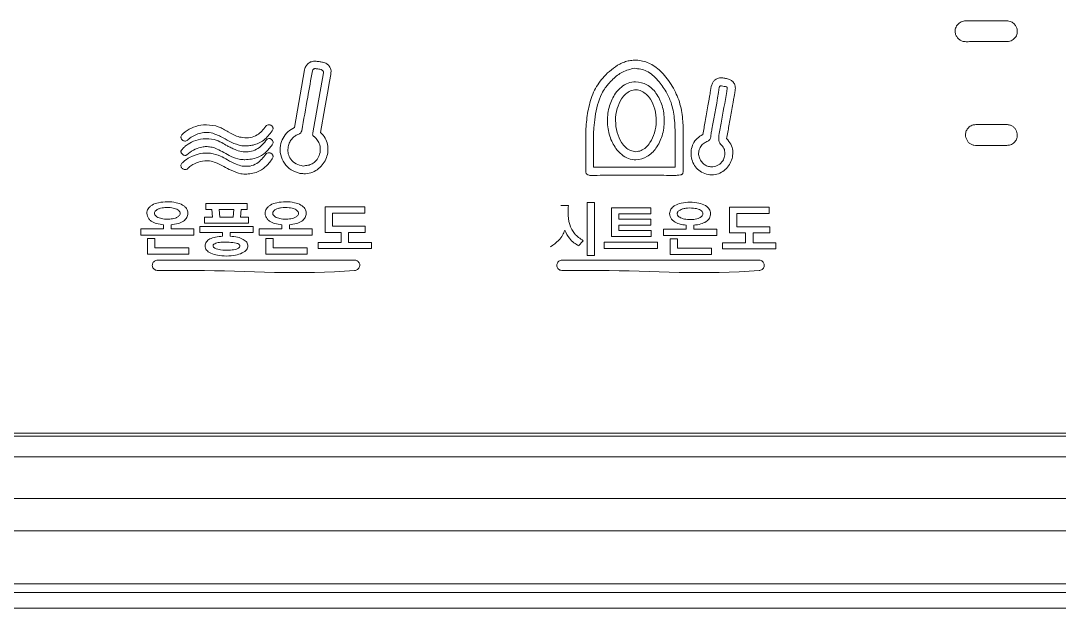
# Model space of a CAD drawing. Extents: x -2137 to 3740, y 68 to 2359.
# Drawn here: x 2051 to 2101.1, y 946.9 to 975.2 of the extents above; entities that cross this region are included whole.
import ezdxf

# ---------------------------------------------------------------- set-up
doc = ezdxf.new("R2010")
doc.units = 0
doc.header["$LTSCALE"] = 20
doc.header["$MEASUREMENT"] = 0
doc.layers.get('0').update_dxf_attribs({"linetype": 'CONTINUOUS'})

msp = doc.modelspace()

# ---------------------------------------------------------------- linework, layer by layer
at = {"color": 7, "linetype": 'Continuous', "lineweight": 15}
for p, q in [((2064.227, 970.088), (2064.717, 972.859)), ((2082.576, 968.174), (2078.644, 968.174)), ((2059.949, 966.428), (2061.953, 966.428)), ((2059.949, 966.139), (2059.949, 966.428)), ((2061.953, 966.428), (2061.953, 966.139)), ((2065.708, 966.26), (2067.619, 966.26)), ((2065.708, 965.031), (2065.708, 966.26)), ((2067.619, 966.26), (2067.619, 965.963)), ((2077.066, 966.323), (2077.432, 966.323)), ((2078.344, 966.468), (2078.696, 966.468)), ((2078.344, 963.912), (2078.344, 966.468)), ((2078.696, 966.468), (2078.696, 963.912)), ((2079.511, 966.22), (2081.413, 966.22)), ((2079.511, 964.829), (2079.511, 966.22)), ((2081.413, 966.22), (2081.413, 965.925)), ((2085.205, 966.24), (2087.116, 966.24)), ((2085.205, 965.011), (2085.205, 966.24)), ((2087.116, 966.24), (2087.116, 965.942)), ((2059.891, 965.769), (2060.278, 965.769)), ((2059.891, 965.48), (2059.891, 965.769)), ((2060.243, 966.139), (2059.949, 966.139)), ((2060.278, 965.769), (2060.243, 966.139)), ((2060.593, 966.139), (2061.308, 966.139)), ((2060.625, 965.769), (2060.593, 966.139)), ((2061.276, 965.769), (2060.625, 965.769)), ((2061.308, 966.139), (2061.276, 965.769)), ((2061.657, 966.139), (2061.624, 965.769)), ((2061.624, 965.769), (2062.01, 965.769)), ((2061.953, 966.139), (2061.657, 966.139)), ((2062.01, 965.769), (2062.01, 965.48)), ((2066.056, 965.963), (2066.056, 965.326)), ((2067.619, 965.963), (2066.056, 965.963)), ((2079.863, 965.925), (2079.863, 965.669)), ((2081.413, 965.925), (2079.863, 965.925)), ((2079.863, 965.669), (2081.399, 965.669)), ((2081.399, 965.669), (2081.399, 965.38)), ((2085.554, 965.942), (2085.554, 965.306)), ((2087.116, 965.942), (2085.554, 965.942)), ((2056.816, 965.201), (2057.918, 965.201)), ((2056.816, 964.903), (2056.816, 965.201)), ((2057.918, 965.201), (2057.918, 965.402)), ((2058.279, 965.402), (2058.279, 965.201)), ((2058.279, 965.201), (2059.383, 965.201)), ((2059.383, 965.201), (2059.383, 964.903)), ((2059.667, 965.317), (2062.235, 965.317)), ((2059.667, 965.025), (2059.667, 965.317)), ((2062.01, 965.48), (2059.891, 965.48)), ((2062.235, 965.317), (2062.235, 965.025)), ((2062.518, 965.201), (2063.62, 965.201)), ((2062.518, 964.903), (2062.518, 965.201)), ((2063.62, 965.201), (2063.62, 965.402)), ((2063.981, 965.402), (2063.981, 965.201)), ((2063.981, 965.201), (2065.086, 965.201)), ((2065.086, 965.201), (2065.086, 964.903)), ((2066.056, 965.326), (2067.641, 965.326)), ((2067.641, 965.326), (2067.641, 965.031)), ((2079.863, 965.38), (2079.863, 965.124)), ((2081.399, 965.38), (2079.863, 965.38)), ((2082.015, 965.181), (2083.117, 965.181)), ((2082.015, 964.883), (2082.015, 965.181)), ((2083.117, 965.181), (2083.117, 965.382)), ((2083.478, 965.382), (2083.478, 965.181)), ((2083.478, 965.181), (2084.583, 965.181)), ((2084.583, 965.181), (2084.583, 964.883)), ((2085.554, 965.306), (2087.138, 965.306)), ((2087.138, 965.306), (2087.138, 965.011)), ((2059.383, 964.903), (2056.816, 964.903)), ((2057.14, 963.988), (2057.14, 964.738)), ((2057.14, 964.738), (2057.492, 964.738)), ((2057.492, 964.738), (2057.492, 964.284)), ((2060.766, 965.025), (2059.667, 965.025)), ((2060.766, 964.844), (2060.766, 965.025)), ((2061.135, 965.025), (2061.135, 964.844)), ((2062.235, 965.025), (2061.135, 965.025)), ((2065.086, 964.903), (2062.518, 964.903)), ((2062.842, 963.988), (2062.842, 964.738)), ((2062.842, 964.738), (2063.194, 964.738)), ((2063.194, 964.738), (2063.194, 964.284)), ((2066.477, 965.031), (2065.708, 965.031)), ((2066.477, 964.545), (2066.477, 965.031)), ((2066.838, 965.031), (2066.838, 964.545)), ((2067.641, 965.031), (2066.838, 965.031)), ((2081.43, 964.829), (2079.511, 964.829)), ((2079.863, 965.124), (2081.43, 965.124)), ((2081.43, 965.124), (2081.43, 964.829)), ((2084.583, 964.883), (2082.015, 964.883)), ((2082.339, 963.968), (2082.339, 964.718)), ((2082.339, 964.718), (2082.691, 964.718)), ((2082.691, 964.718), (2082.691, 964.264)), ((2085.974, 965.011), (2085.205, 965.011)), ((2085.974, 964.525), (2085.974, 965.011)), ((2087.138, 965.011), (2086.335, 965.011)), ((2086.335, 965.011), (2086.335, 964.525)), ((2057.492, 964.284), (2059.136, 964.284)), ((2059.136, 964.284), (2059.136, 963.988)), ((2063.194, 964.284), (2064.838, 964.284)), ((2064.838, 964.284), (2064.838, 963.988)), ((2065.37, 964.545), (2066.477, 964.545)), ((2065.37, 964.25), (2065.37, 964.545)), ((2067.934, 964.25), (2065.37, 964.25)), ((2066.838, 964.545), (2067.934, 964.545)), ((2067.934, 964.545), (2067.934, 964.25)), ((2079.164, 964.553), (2081.731, 964.553)), ((2079.164, 964.258), (2079.164, 964.553)), ((2081.731, 964.258), (2079.164, 964.258)), ((2081.731, 964.553), (2081.731, 964.258)), ((2082.691, 964.264), (2084.335, 964.264)), ((2084.335, 964.264), (2084.335, 963.968)), ((2084.867, 964.525), (2085.974, 964.525)), ((2084.867, 964.23), (2084.867, 964.525)), ((2087.431, 964.23), (2084.867, 964.23)), ((2086.335, 964.525), (2087.431, 964.525)), ((2087.431, 964.525), (2087.431, 964.23)), ((2059.136, 963.988), (2057.14, 963.988)), ((2064.838, 963.988), (2062.842, 963.988)), ((2078.696, 963.912), (2078.344, 963.912)), ((2084.335, 963.968), (2082.339, 963.968)), ((2137.09, 955.358), (1933.09, 955.358)), ((2137.182, 955.208), (1933.182, 955.208)), ((1933.182, 954.208), (2137.182, 954.208)), ((2137.182, 952.208), (1933.182, 952.208)), ((2131.564, 950.64), (1938.801, 950.64)), ((1938.738, 948.095), (2131.626, 948.095)), ((2131.626, 947.669), (1938.738, 947.669)), ((1934.095, 946.914), (2136.269, 946.914)), ((1934.095, 946.914), (2136.269, 946.914))]:
    msp.add_line(p, q, dxfattribs=at)
at = {"color": 7, "linetype": 'Continuous', "lineweight": 15, "flags": 128}
for points in [[(2065.625, 972.72), (2065.338, 971.102), (2065.113, 969.831)], [(2065.974, 972.648), (2065.914, 972.305), (2065.817, 971.749), (2065.692, 971.034), (2065.486, 969.853)]]:
    msp.add_lwpolyline(points, dxfattribs=at)
at = {"color": 7, "linetype": 'Continuous', "lineweight": 15}
for points, knots in [([(2098.574, 974.225), (2098.549, 974.225), (2098.497, 974.225), (2098.389, 974.225), (2098.191, 974.225), (2097.79, 974.225), (2097.37, 974.226), (2096.989, 974.224), (2096.767, 974.228), (2096.563, 974.214), (2096.383, 974.253), (2096.245, 974.343), (2096.143, 974.464), (2096.073, 974.626), (2096.067, 974.831), (2096.165, 975.044), (2096.323, 975.174), (2096.47, 975.215), (2096.617, 975.232), (2096.79, 975.223), (2097.045, 975.226), (2097.422, 975.224), (2097.813, 975.224), (2098.167, 975.226), (2098.39, 975.222), (2098.577, 975.234), (2098.722, 975.207), (2098.821, 975.161), (2098.919, 975.088), (2099.008, 974.98), (2099.076, 974.815), (2099.078, 974.611), (2098.976, 974.399), (2098.812, 974.269), (2098.665, 974.233), (2098.598, 974.227), (2098.574, 974.225)], [0, 0, 0, 0, 0.010542, 0.02166, 0.045782, 0.094031, 0.190527, 0.222693, 0.254859, 0.284058, 0.308805, 0.330614, 0.352476, 0.374367, 0.404399, 0.435561, 0.470451, 0.486205, 0.499364, 0.532603, 0.559233, 0.606787, 0.691704, 0.72387, 0.756035, 0.785817, 0.802634, 0.817213, 0.831784, 0.853646, 0.875542, 0.905671, 0.936827, 0.971752, 0.989623, 1, 1, 1, 1]), ([(2064.717, 972.859), (2064.724, 972.902), (2064.734, 972.977), (2064.802, 973.083), (2064.894, 973.188), (2065.048, 973.273), (2065.235, 973.288), (2065.413, 973.264), (2065.528, 973.241), (2065.58, 973.231)], [0, 0, 0, 0, 0.120734, 0.205196, 0.341896, 0.50585, 0.675656, 0.853303, 1, 1, 1, 1]), ([(2065.58, 973.231), (2065.653, 973.212), (2065.78, 973.18), (2065.868, 973.085), (2065.905, 973.045)], [0, 0, 0, 0, 0.581768, 1, 1, 1, 1]), ([(2080.619, 973.335), (2080.619, 973.335), (2080.725, 973.339), (2080.936, 973.314), (2081.24, 973.23), (2081.644, 973.022), (2082.113, 972.583), (2082.566, 971.913), (2082.821, 971.253), (2082.922, 970.705), (2082.953, 970.355), (2082.965, 970.071), (2082.97, 969.793), (2082.971, 969.518), (2082.969, 969.237), (2082.968, 969.06), (2082.968, 968.922), (2082.968, 968.823), (2082.968, 968.726), (2082.968, 968.5), (2082.967, 968.272), (2082.968, 968.047), (2082.967, 967.962), (2082.958, 967.908), (2082.947, 967.871), (2082.931, 967.844), (2082.906, 967.823), (2082.873, 967.807), (2082.797, 967.788), (2082.657, 967.782), (2082.436, 967.772), (2082.095, 967.782), (2081.498, 967.783), (2080.578, 967.782), (2079.633, 967.782), (2078.944, 967.783), (2078.618, 967.777), (2078.448, 967.774), (2078.339, 967.815), (2078.293, 967.867), (2078.269, 967.937), (2078.271, 968.019), (2078.271, 968.161), (2078.271, 968.333), (2078.271, 968.619), (2078.272, 968.961), (2078.266, 969.524), (2078.275, 970.231), (2078.397, 971.081), (2078.647, 971.888), (2079.067, 972.478), (2079.5, 972.881), (2079.83, 973.115), (2080.129, 973.25), (2080.37, 973.315), (2080.535, 973.328), (2080.619, 973.335)], [0, 0, 0, 0, 0.00004, 0.017694, 0.035298, 0.052722, 0.093306, 0.141332, 0.187241, 0.210662, 0.234531, 0.246118, 0.258256, 0.281064, 0.292256, 0.30542, 0.310646, 0.315346, 0.322073, 0.32683, 0.353322, 0.360197, 0.364555, 0.367585, 0.369295, 0.371086, 0.372666, 0.374652, 0.377258, 0.385641, 0.398078, 0.414433, 0.442663, 0.498091, 0.568637, 0.601107, 0.613455, 0.623379, 0.629399, 0.632151, 0.634782, 0.641456, 0.645891, 0.658543, 0.670334, 0.693696, 0.715876, 0.76478, 0.811881, 0.859504, 0.904851, 0.931223, 0.958523, 0.972176, 0.985975, 1, 1, 1, 1]), ([(2064.579, 969.925), (2064.674, 970.464), (2064.844, 971.426), (2065.015, 972.389), (2065.09, 972.812)], [0, 0, 0, 0, 0.5600253, 1, 1, 1, 1]), ([(2065.09, 972.812), (2065.093, 972.831), (2065.099, 972.868), (2065.142, 972.905), (2065.19, 972.925), (2065.224, 972.927), (2065.241, 972.928)], [0, 0, 0, 0, 0.25952, 0.523039, 0.751154, 1, 1, 1, 1]), ([(2065.241, 972.928), (2065.293, 972.92), (2065.382, 972.905), (2065.47, 972.889), (2065.508, 972.882)], [0, 0, 0, 0, 0.575446, 1, 1, 1, 1]), ([(2065.508, 972.882), (2065.528, 972.871), (2065.563, 972.852), (2065.591, 972.825), (2065.604, 972.812)], [0, 0, 0, 0, 0.5604564, 1, 1, 1, 1]), ([(2065.604, 972.812), (2065.609, 972.805), (2065.619, 972.788), (2065.625, 972.756), (2065.625, 972.733), (2065.625, 972.72)], [0, 0, 0, 0, 0.284222, 0.589649, 1, 1, 1, 1]), ([(2065.905, 973.045), (2065.944, 972.972), (2066.01, 972.845), (2065.985, 972.706), (2065.974, 972.648)], [0, 0, 0, 0, 0.579215, 1, 1, 1, 1]), ([(2078.644, 968.174), (2078.644, 968.47), (2078.644, 968.895), (2078.644, 969.378), (2078.644, 969.59), (2078.645, 969.692), (2078.644, 969.749), (2078.645, 969.805), (2078.649, 969.907), (2078.666, 970.175), (2078.739, 970.805), (2078.896, 971.478), (2079.188, 971.977), (2079.372, 972.205), (2079.632, 972.477), (2080.03, 972.805), (2080.419, 972.897), (2080.619, 972.944)], [0, 0, 0, 0, 0.156655, 0.225584, 0.255912, 0.269257, 0.279742, 0.28624, 0.298573, 0.333954, 0.428392, 0.635505, 0.692762, 0.733304, 0.79063, 0.892558, 1, 1, 1, 1]), ([(2080.619, 972.944), (2080.819, 972.916), (2081.26, 972.856), (2081.756, 972.373), (2082.144, 971.851), (2082.422, 971.234), (2082.569, 970.493), (2082.578, 969.69), (2082.576, 968.9), (2082.576, 968.416), (2082.576, 968.174)], [0, 0, 0, 0, 0.1044777, 0.2293199, 0.3485831, 0.4494498, 0.5829813, 0.7445216, 0.8722607, 1, 1, 1, 1]), ([(2080.675, 972.293), (2080.863, 972.262), (2081.251, 972.196), (2081.698, 971.74), (2081.989, 971.135), (2082.088, 970.418), (2081.986, 969.703), (2081.698, 969.091), (2081.259, 968.651), (2080.753, 968.494), (2080.318, 968.572), (2079.985, 968.771), (2079.654, 969.128), (2079.388, 969.682), (2079.28, 970.399), (2079.375, 971.12), (2079.636, 971.681), (2079.966, 972.04), (2080.301, 972.251), (2080.552, 972.28), (2080.675, 972.293)], [0, 0, 0, 0, 0.0546717, 0.1129337, 0.1779903, 0.2499939, 0.3220192, 0.3871796, 0.4453416, 0.4994813, 0.5352377, 0.5719626, 0.6114399, 0.6766761, 0.7489606, 0.8215616, 0.8870679, 0.926815, 0.9638922, 1, 1, 1, 1]), ([(2083.914, 969.752), (2083.951, 969.96), (2084.031, 970.417), (2084.131, 970.984), (2084.206, 971.408), (2084.244, 971.626), (2084.284, 971.859), (2084.311, 972.079), (2084.403, 972.287), (2084.513, 972.405), (2084.665, 972.474), (2084.842, 972.487), (2085.013, 972.448), (2085.186, 972.422), (2085.334, 972.328), (2085.457, 972.184), (2085.496, 971.962), (2085.455, 971.754), (2085.412, 971.542), (2085.384, 971.377), (2085.342, 971.142), (2085.274, 970.751), (2085.175, 970.191), (2085.098, 969.755), (2085.061, 969.55)], [0, 0, 0, 0, 0.098451, 0.215962, 0.267641, 0.298744, 0.319215, 0.377469, 0.400944, 0.423739, 0.451073, 0.476674, 0.504603, 0.532831, 0.556788, 0.58462, 0.618432, 0.657199, 0.683016, 0.718794, 0.735189, 0.794153, 0.903389, 1, 1, 1, 1]), ([(2080.675, 968.92), (2080.589, 968.932), (2080.41, 968.956), (2080.176, 969.127), (2079.943, 969.414), (2079.756, 969.855), (2079.68, 970.418), (2079.753, 970.982), (2079.943, 971.421), (2080.181, 971.707), (2080.42, 971.867), (2080.691, 971.922), (2080.961, 971.856), (2081.201, 971.691), (2081.437, 971.4), (2081.621, 970.96), (2081.688, 970.399), (2081.609, 969.841), (2081.419, 969.406), (2081.183, 969.123), (2080.945, 968.954), (2080.763, 968.931), (2080.675, 968.92)], [0, 0, 0, 0, 0.0331011, 0.0685295, 0.1080188, 0.1749587, 0.2496879, 0.3243881, 0.3911703, 0.4306473, 0.4662471, 0.4998386, 0.5341018, 0.5702336, 0.6099626, 0.6766902, 0.7510212, 0.8249394, 0.8912548, 0.9305904, 0.9662312, 1, 1, 1, 1]), ([(2083.827, 968.465), (2083.788, 968.533), (2083.712, 968.669), (2083.703, 968.907), (2083.774, 969.129), (2083.915, 969.312), (2084.073, 969.394), (2084.192, 969.439), (2084.295, 969.56), (2084.305, 969.771), (2084.473, 970.6), (2084.597, 971.349), (2084.708, 972.024)], [0, 0, 0, 0, 0.0607617, 0.1195893, 0.1786131, 0.2394545, 0.2935468, 0.3147866, 0.3372273, 0.4118706, 0.4701358, 1, 1, 1, 1]), ([(2084.806, 972.093), (2084.853, 972.083), (2084.934, 972.065), (2085.032, 972.065), (2085.075, 972.031), (2085.09, 972.005), (2085.095, 971.974), (2085.082, 971.91), (2084.988, 971.352), (2084.861, 970.693), (2084.745, 969.957), (2084.666, 969.644), (2084.685, 969.316), (2084.926, 969.152), (2084.984, 968.893), (2084.965, 968.644), (2084.841, 968.404), (2084.617, 968.229), (2084.355, 968.177), (2084.135, 968.218), (2083.956, 968.309), (2083.871, 968.412), (2083.827, 968.465)], [0, 0, 0, 0, 0.02781, 0.048451, 0.053504, 0.058929, 0.064994, 0.071507, 0.096254, 0.39325, 0.459244, 0.525231, 0.582939, 0.632662, 0.680748, 0.728388, 0.775402, 0.832361, 0.887017, 0.923547, 0.960766, 1, 1, 1, 1]), ([(2084.708, 972.024), (2084.71, 972.034), (2084.714, 972.051), (2084.728, 972.072), (2084.749, 972.086), (2084.775, 972.093), (2084.795, 972.093), (2084.806, 972.093)], [0, 0, 0, 0, 0.218404, 0.393897, 0.554597, 0.758808, 1, 1, 1, 1]), ([(2058.824, 969.762), (2058.871, 969.802), (2059.032, 969.941), (2059.365, 970.124), (2059.872, 970.251), (2060.232, 970.196), (2060.43, 970.166)], [0, 0, 0, 0, 0.106718, 0.37126, 0.654992, 1, 1, 1, 1]), ([(2060.43, 970.166), (2060.484, 970.148), (2060.575, 970.119), (2060.697, 970.064), (2060.846, 969.987), (2060.959, 969.923), (2061.039, 969.878)], [0, 0, 0, 0, 0.2540619, 0.4237434, 0.5931955, 1, 1, 1, 1]), ([(2062.853, 970.158), (2062.874, 970.175), (2062.914, 970.209), (2062.987, 970.226), (2063.055, 970.215), (2063.09, 970.192), (2063.109, 970.179)], [0, 0, 0, 0, 0.286908, 0.55098, 0.762546, 1, 1, 1, 1]), ([(2063.109, 970.179), (2063.125, 970.17), (2063.156, 970.151), (2063.186, 970.104), (2063.199, 970.048), (2063.193, 969.984), (2063.169, 969.945), (2063.157, 969.925)], [0, 0, 0, 0, 0.187608, 0.365477, 0.543736, 0.762711, 1, 1, 1, 1]), ([(2098.574, 969.225), (2098.553, 969.225), (2098.509, 969.225), (2098.416, 969.225), (2098.246, 969.225), (2097.904, 969.224), (2097.52, 969.227), (2097.18, 969.222), (2096.985, 969.224), (2096.842, 969.274), (2096.726, 969.356), (2096.614, 969.506), (2096.56, 969.709), (2096.602, 969.927), (2096.715, 970.092), (2096.858, 970.187), (2096.985, 970.218), (2097.11, 970.23), (2097.259, 970.224), (2097.476, 970.226), (2097.798, 970.225), (2098.157, 970.223), (2098.474, 970.229), (2098.669, 970.225), (2098.812, 970.172), (2098.926, 970.089), (2099.036, 969.938), (2099.088, 969.734), (2099.043, 969.517), (2098.927, 969.353), (2098.783, 969.26), (2098.656, 969.231), (2098.599, 969.227), (2098.574, 969.225)], [0, 0, 0, 0, 0.010333, 0.02159, 0.04555, 0.093469, 0.189301, 0.233707, 0.260798, 0.28424, 0.306878, 0.329425, 0.374805, 0.404932, 0.435632, 0.470694, 0.486199, 0.499433, 0.532485, 0.558933, 0.606162, 0.690491, 0.734649, 0.761973, 0.785381, 0.807986, 0.830548, 0.875919, 0.906042, 0.936791, 0.971868, 0.987591, 1, 1, 1, 1]), ([(2058.824, 969.482), (2058.809, 969.496), (2058.779, 969.524), (2058.757, 969.582), (2058.754, 969.645), (2058.773, 969.712), (2058.807, 969.745), (2058.824, 969.762)], [0, 0, 0, 0, 0.194107, 0.379503, 0.56267, 0.778488, 1, 1, 1, 1]), ([(2060.292, 969.806), (2060.176, 969.829), (2059.955, 969.873), (2059.638, 969.812), (2059.37, 969.701), (2059.195, 969.589), (2059.105, 969.512), (2059.085, 969.491), (2059.081, 969.484), (2059.08, 969.482), (2059.08, 969.482)], [0, 0, 0, 0, 0.268331, 0.510597, 0.724338, 0.931938, 0.982726, 0.995006, 0.998014, 1, 1, 1, 1]), ([(2061.689, 969.202), (2061.516, 969.25), (2061.198, 969.338), (2060.769, 969.619), (2060.461, 969.74), (2060.292, 969.806)], [0, 0, 0, 0, 0.350812, 0.644113, 1, 1, 1, 1]), ([(2061.039, 969.878), (2061.168, 969.797), (2061.385, 969.662), (2061.634, 969.617), (2061.735, 969.599)], [0, 0, 0, 0, 0.598053, 1, 1, 1, 1]), ([(2063.157, 969.925), (2063.032, 969.762), (2062.79, 969.447), (2062.346, 969.254), (2062.036, 969.207), (2061.899, 969.2), (2061.79, 969.203), (2061.734, 969.202), (2061.689, 969.202)], [0, 0, 0, 0, 0.353723, 0.684138, 0.808989, 0.902703, 0.921631, 1, 1, 1, 1]), ([(2061.735, 969.599), (2061.858, 969.591), (2062.099, 969.574), (2062.418, 969.706), (2062.669, 969.907), (2062.79, 970.071), (2062.853, 970.158)], [0, 0, 0, 0, 0.276781, 0.539791, 0.758302, 1, 1, 1, 1]), ([(2064.484, 967.876), (2064.339, 967.923), (2064.051, 968.016), (2063.728, 968.349), (2063.534, 968.764), (2063.521, 969.205), (2063.665, 969.588), (2063.899, 969.895), (2064.117, 970.023), (2064.227, 970.088)], [0, 0, 0, 0, 0.153047, 0.305756, 0.458712, 0.614068, 0.742387, 0.870775, 1, 1, 1, 1]), ([(2063.926, 969.156), (2063.946, 969.233), (2063.986, 969.387), (2064.117, 969.567), (2064.269, 969.698), (2064.381, 969.741), (2064.436, 969.762)], [0, 0, 0, 0, 0.285929, 0.570181, 0.788195, 1, 1, 1, 1]), ([(2064.436, 969.762), (2064.455, 969.77), (2064.493, 969.787), (2064.544, 969.844), (2064.565, 969.894), (2064.579, 969.925)], [0, 0, 0, 0, 0.276358, 0.553541, 1, 1, 1, 1]), ([(2065.486, 969.853), (2065.566, 969.766), (2065.722, 969.598), (2065.836, 969.274), (2065.853, 968.946), (2065.779, 968.627), (2065.626, 968.335), (2065.399, 968.092), (2065.107, 967.91), (2064.88, 967.871), (2064.764, 967.851)], [0, 0, 0, 0, 0.132139, 0.255709, 0.376809, 0.49811, 0.62017, 0.743123, 0.86836, 1, 1, 1, 1]), ([(2065.113, 969.831), (2065.109, 969.81), (2065.1, 969.769), (2065.113, 969.712), (2065.141, 969.667), (2065.169, 969.652), (2065.183, 969.645)], [0, 0, 0, 0, 0.285668, 0.57037, 0.785167, 1, 1, 1, 1]), ([(2085.061, 969.55), (2085.136, 969.463), (2085.281, 969.296), (2085.368, 968.976), (2085.353, 968.66), (2085.247, 968.363), (2085.064, 968.106), (2084.814, 967.91), (2084.504, 967.798), (2084.165, 967.801), (2083.846, 967.912), (2083.592, 968.121), (2083.424, 968.389), (2083.34, 968.691), (2083.342, 969.005), (2083.435, 969.307), (2083.623, 969.581), (2083.815, 969.693), (2083.914, 969.752)], [0, 0, 0, 0, 0.066689, 0.128484, 0.189089, 0.249859, 0.310795, 0.371804, 0.433938, 0.500442, 0.566848, 0.62867, 0.689255, 0.749813, 0.810391, 0.871064, 0.933119, 1, 1, 1, 1]), ([(2058.824, 969.04), (2058.824, 969.041), (2058.825, 969.043), (2058.827, 969.048), (2058.834, 969.058), (2058.854, 969.082), (2058.912, 969.141), (2059.073, 969.274), (2059.375, 969.45), (2059.843, 969.574), (2060.182, 969.529), (2060.361, 969.505)], [0, 0, 0, 0, 0.0018644, 0.0043913, 0.0097477, 0.0234528, 0.0600801, 0.1572124, 0.3954267, 0.6798846, 1, 1, 1, 1]), ([(2059.08, 969.482), (2059.058, 969.465), (2059.016, 969.433), (2058.94, 969.427), (2058.873, 969.443), (2058.841, 969.469), (2058.824, 969.482)], [0, 0, 0, 0, 0.283668, 0.56019, 0.778096, 1, 1, 1, 1]), ([(2060.826, 968.877), (2060.721, 968.939), (2060.574, 969.025), (2060.382, 969.1), (2060.257, 969.136), (2060.141, 969.157), (2059.994, 969.168), (2059.793, 969.157), (2059.499, 969.081), (2059.264, 968.943), (2059.123, 968.837), (2059.091, 968.811), (2059.083, 968.806), (2059.081, 968.806), (2059.08, 968.805)], [0, 0, 0, 0, 0.193154, 0.269559, 0.325192, 0.399063, 0.456452, 0.559068, 0.716063, 0.933874, 0.985457, 0.996296, 0.998478, 1, 1, 1, 1]), ([(2060.361, 969.505), (2060.482, 969.46), (2060.702, 969.379), (2060.902, 969.256), (2060.992, 969.202)], [0, 0, 0, 0, 0.550384, 1, 1, 1, 1]), ([(2060.992, 969.202), (2061.054, 969.17), (2061.176, 969.108), (2061.395, 968.999), (2061.563, 968.951), (2061.665, 968.922)], [0, 0, 0, 0, 0.2849708, 0.5642564, 1, 1, 1, 1]), ([(2061.665, 968.922), (2061.776, 968.914), (2061.999, 968.897), (2062.327, 968.983), (2062.623, 969.178), (2062.773, 969.36), (2062.853, 969.458)], [0, 0, 0, 0, 0.240729, 0.485897, 0.725933, 1, 1, 1, 1]), ([(2063.157, 969.251), (2063.052, 969.116), (2062.857, 968.866), (2062.403, 968.581), (2062.049, 968.548), (2061.84, 968.529)], [0, 0, 0, 0, 0.327142, 0.6041, 1, 1, 1, 1]), ([(2062.853, 969.458), (2062.873, 969.481), (2062.91, 969.523), (2062.982, 969.553), (2063.051, 969.553), (2063.089, 969.537), (2063.109, 969.528)], [0, 0, 0, 0, 0.308585, 0.574596, 0.778959, 1, 1, 1, 1]), ([(2063.109, 969.528), (2063.132, 969.507), (2063.176, 969.466), (2063.2, 969.385), (2063.194, 969.309), (2063.169, 969.27), (2063.157, 969.251)], [0, 0, 0, 0, 0.295914, 0.567909, 0.778809, 1, 1, 1, 1]), ([(2065.183, 969.645), (2065.241, 969.589), (2065.356, 969.479), (2065.477, 969.212), (2065.468, 969.005), (2065.462, 968.876)], [0, 0, 0, 0, 0.282049, 0.554792, 1, 1, 1, 1]), ([(2058.824, 968.805), (2058.809, 968.819), (2058.782, 968.843), (2058.757, 968.89), (2058.754, 968.936), (2058.767, 968.976), (2058.79, 969.011), (2058.812, 969.03), (2058.824, 969.04)], [0, 0, 0, 0, 0.211669, 0.390707, 0.554986, 0.687799, 0.83379, 1, 1, 1, 1]), ([(2058.824, 968.386), (2058.864, 968.421), (2059.005, 968.544), (2059.288, 968.71), (2059.705, 968.863), (2060.012, 968.856), (2060.177, 968.852)], [0, 0, 0, 0, 0.108229, 0.37988, 0.666221, 1, 1, 1, 1]), ([(2059.08, 968.805), (2059.067, 968.79), (2059.041, 968.761), (2058.989, 968.738), (2058.932, 968.735), (2058.871, 968.755), (2058.84, 968.788), (2058.824, 968.805)], [0, 0, 0, 0, 0.200223, 0.381329, 0.555636, 0.766665, 1, 1, 1, 1]), ([(2060.177, 968.852), (2060.342, 968.814), (2060.632, 968.748), (2060.884, 968.593), (2060.992, 968.527)], [0, 0, 0, 0, 0.572568, 1, 1, 1, 1]), ([(2061.618, 968.551), (2061.467, 968.59), (2061.187, 968.661), (2060.939, 968.809), (2060.826, 968.877)], [0, 0, 0, 0, 0.541494, 1, 1, 1, 1]), ([(2061.712, 968.225), (2061.838, 968.217), (2062.083, 968.199), (2062.517, 968.377), (2062.722, 968.638), (2062.854, 968.805)], [0, 0, 0, 0, 0.278329, 0.536946, 1, 1, 1, 1]), ([(2062.854, 968.805), (2062.874, 968.823), (2062.914, 968.858), (2062.986, 968.875), (2063.054, 968.865), (2063.09, 968.841), (2063.109, 968.829)], [0, 0, 0, 0, 0.28676, 0.550507, 0.76224, 1, 1, 1, 1]), ([(2063.109, 968.829), (2063.125, 968.819), (2063.156, 968.8), (2063.186, 968.753), (2063.199, 968.697), (2063.193, 968.632), (2063.169, 968.593), (2063.157, 968.573)], [0, 0, 0, 0, 0.186546, 0.363843, 0.542111, 0.761719, 1, 1, 1, 1]), ([(2064.553, 968.247), (2064.442, 968.282), (2064.22, 968.351), (2064.005, 968.602), (2063.897, 968.882), (2063.916, 969.064), (2063.926, 969.156)], [0, 0, 0, 0, 0.282054, 0.558735, 0.776463, 1, 1, 1, 1]), ([(2065.462, 968.876), (2065.434, 968.783), (2065.379, 968.601), (2065.195, 968.404), (2064.985, 968.281), (2064.838, 968.259), (2064.764, 968.247)], [0, 0, 0, 0, 0.286111, 0.561295, 0.777401, 1, 1, 1, 1]), ([(2058.824, 968.108), (2058.809, 968.123), (2058.779, 968.15), (2058.757, 968.208), (2058.754, 968.271), (2058.773, 968.337), (2058.807, 968.37), (2058.824, 968.386)], [0, 0, 0, 0, 0.194314, 0.379422, 0.562224, 0.7779, 1, 1, 1, 1]), ([(2060.128, 968.481), (2059.978, 968.479), (2059.699, 968.476), (2059.369, 968.326), (2059.18, 968.202), (2059.101, 968.135), (2059.085, 968.116), (2059.081, 968.111), (2059.08, 968.109), (2059.08, 968.108)], [0, 0, 0, 0, 0.388617, 0.724635, 0.932384, 0.982721, 0.994931, 0.997957, 1, 1, 1, 1]), ([(2060.826, 968.201), (2060.696, 968.273), (2060.475, 968.395), (2060.229, 968.456), (2060.128, 968.481)], [0, 0, 0, 0, 0.587211, 1, 1, 1, 1]), ([(2061.642, 967.851), (2061.482, 967.902), (2061.198, 967.993), (2060.939, 968.138), (2060.826, 968.201)], [0, 0, 0, 0, 0.566541, 1, 1, 1, 1]), ([(2060.992, 968.527), (2061.131, 968.449), (2061.36, 968.322), (2061.612, 968.253), (2061.712, 968.225)], [0, 0, 0, 0, 0.6055698, 1, 1, 1, 1]), ([(2061.84, 968.529), (2061.811, 968.531), (2061.76, 968.535), (2061.686, 968.547), (2061.642, 968.549), (2061.618, 968.551)], [0, 0, 0, 0, 0.40361, 0.684255, 1, 1, 1, 1]), ([(2063.157, 968.573), (2063.05, 968.437), (2062.854, 968.186), (2062.405, 967.891), (2062.053, 967.852), (2061.847, 967.829)], [0, 0, 0, 0, 0.329252, 0.60942, 1, 1, 1, 1]), ([(2064.764, 968.247), (2064.725, 968.238), (2064.654, 968.221), (2064.584, 968.239), (2064.553, 968.247)], [0, 0, 0, 0, 0.55735, 1, 1, 1, 1]), ([(2059.08, 968.108), (2059.058, 968.092), (2059.015, 968.06), (2058.94, 968.053), (2058.873, 968.069), (2058.841, 968.095), (2058.824, 968.108)], [0, 0, 0, 0, 0.284587, 0.561389, 0.778911, 1, 1, 1, 1]), ([(2061.847, 967.829), (2061.802, 967.835), (2061.734, 967.845), (2061.665, 967.849), (2061.642, 967.851)], [0, 0, 0, 0, 0.668546, 1, 1, 1, 1]), ([(2064.764, 967.851), (2064.703, 967.855), (2064.61, 967.862), (2064.516, 967.873), (2064.484, 967.876)], [0, 0, 0, 0, 0.647579, 1, 1, 1, 1]), ([(2057.918, 965.402), (2057.803, 965.414), (2057.595, 965.436), (2057.352, 965.544), (2057.205, 965.676), (2057.13, 965.809), (2057.107, 965.945), (2057.125, 966.069), (2057.175, 966.176), (2057.257, 966.27), (2057.418, 966.386), (2057.704, 966.485), (2058.1, 966.516), (2058.495, 966.485), (2058.783, 966.389), (2058.944, 966.275), (2059.027, 966.18), (2059.078, 966.072), (2059.098, 965.921), (2059.05, 965.728), (2058.87, 965.549), (2058.602, 965.435), (2058.394, 965.414), (2058.279, 965.402)], [0, 0, 0, 0, 0.074266, 0.134359, 0.168513, 0.200043, 0.231579, 0.255661, 0.280132, 0.306459, 0.335848, 0.40701, 0.49885, 0.590799, 0.662053, 0.691474, 0.717903, 0.74267, 0.767383, 0.815182, 0.865199, 0.925428, 1, 1, 1, 1]), ([(2057.644, 965.75), (2057.613, 965.768), (2057.557, 965.799), (2057.496, 965.866), (2057.471, 965.944), (2057.491, 966.041), (2057.585, 966.119), (2057.751, 966.196), (2058, 966.232), (2058.286, 966.227), (2058.513, 966.174), (2058.643, 966.098), (2058.705, 966.03), (2058.726, 965.951), (2058.7, 965.856), (2058.61, 965.776), (2058.444, 965.698), (2058.198, 965.663), (2057.909, 965.66), (2057.725, 965.723), (2057.644, 965.75)], [0, 0, 0, 0, 0.036238, 0.065378, 0.090866, 0.116072, 0.161731, 0.208694, 0.303338, 0.413871, 0.500097, 0.537136, 0.566122, 0.591506, 0.616979, 0.662361, 0.708963, 0.803513, 0.913339, 1, 1, 1, 1]), ([(2063.62, 965.402), (2063.505, 965.414), (2063.298, 965.436), (2063.054, 965.544), (2062.908, 965.676), (2062.833, 965.809), (2062.81, 965.945), (2062.828, 966.069), (2062.878, 966.176), (2062.96, 966.27), (2063.12, 966.386), (2063.407, 966.485), (2063.802, 966.516), (2064.197, 966.485), (2064.485, 966.389), (2064.647, 966.275), (2064.729, 966.18), (2064.78, 966.072), (2064.8, 965.921), (2064.752, 965.728), (2064.572, 965.549), (2064.304, 965.435), (2064.096, 965.414), (2063.981, 965.402)], [0, 0, 0, 0, 0.074252, 0.134314, 0.168451, 0.19998, 0.23154, 0.255641, 0.280117, 0.306435, 0.335807, 0.406938, 0.498774, 0.590733, 0.661986, 0.691404, 0.717831, 0.742598, 0.767309, 0.815109, 0.865129, 0.925376, 1, 1, 1, 1]), ([(2063.347, 965.75), (2063.316, 965.768), (2063.259, 965.799), (2063.203, 965.861), (2063.181, 965.919), (2063.178, 965.963), (2063.187, 966.006), (2063.211, 966.049), (2063.257, 966.093), (2063.332, 966.141), (2063.444, 966.188), (2063.662, 966.23), (2063.94, 966.233), (2064.202, 966.182), (2064.345, 966.098), (2064.408, 966.03), (2064.428, 965.951), (2064.403, 965.856), (2064.312, 965.776), (2064.146, 965.698), (2063.9, 965.663), (2063.611, 965.66), (2063.428, 965.723), (2063.347, 965.75)], [0, 0, 0, 0, 0.0362299, 0.0655185, 0.0830578, 0.098516, 0.1096435, 0.1273963, 0.1481066, 0.1729688, 0.2181354, 0.2712591, 0.3983941, 0.5004695, 0.5374892, 0.5664337, 0.5918104, 0.6172773, 0.6626271, 0.7091752, 0.8036709, 0.9134099, 1, 1, 1, 1]), ([(2077.432, 966.323), (2077.425, 966.209), (2077.405, 965.904), (2077.455, 965.428), (2077.709, 964.931), (2077.996, 964.731), (2078.145, 964.628)], [0, 0, 0, 0, 0.174437, 0.469684, 0.725727, 1, 1, 1, 1]), ([(2083.117, 965.382), (2083.003, 965.394), (2082.795, 965.416), (2082.552, 965.524), (2082.405, 965.656), (2082.33, 965.789), (2082.307, 965.925), (2082.325, 966.049), (2082.375, 966.156), (2082.457, 966.25), (2082.617, 966.366), (2082.904, 966.464), (2083.299, 966.496), (2083.695, 966.465), (2083.982, 966.369), (2084.144, 966.255), (2084.226, 966.16), (2084.277, 966.052), (2084.297, 965.901), (2084.249, 965.708), (2084.069, 965.529), (2083.801, 965.415), (2083.593, 965.394), (2083.478, 965.382)], [0, 0, 0, 0, 0.0742876, 0.1343697, 0.1685129, 0.2000441, 0.2316044, 0.2557053, 0.2801795, 0.3064971, 0.3358713, 0.4070196, 0.4989092, 0.5908841, 0.662077, 0.6914607, 0.7178642, 0.7426262, 0.767354, 0.815175, 0.865174, 0.9253909, 1, 1, 1, 1]), ([(2082.844, 965.73), (2082.813, 965.747), (2082.756, 965.779), (2082.701, 965.841), (2082.679, 965.899), (2082.675, 965.943), (2082.684, 965.986), (2082.709, 966.029), (2082.754, 966.072), (2082.829, 966.121), (2082.941, 966.168), (2083.159, 966.21), (2083.437, 966.213), (2083.699, 966.162), (2083.842, 966.077), (2083.905, 966.01), (2083.925, 965.931), (2083.9, 965.836), (2083.809, 965.755), (2083.643, 965.678), (2083.397, 965.642), (2083.108, 965.64), (2082.925, 965.703), (2082.844, 965.73)], [0, 0, 0, 0, 0.03623, 0.065519, 0.083058, 0.098516, 0.109646, 0.127415, 0.148149, 0.173014, 0.218144, 0.271266, 0.398467, 0.500471, 0.537531, 0.566447, 0.59181, 0.617263, 0.662584, 0.709231, 0.803731, 0.913409, 1, 1, 1, 1]), ([(2061.135, 964.844), (2061.253, 964.834), (2061.466, 964.814), (2061.709, 964.728), (2061.852, 964.634), (2061.927, 964.557), (2061.974, 964.469), (2061.991, 964.374), (2061.972, 964.277), (2061.915, 964.185), (2061.826, 964.103), (2061.654, 964), (2061.357, 963.912), (2060.951, 963.881), (2060.546, 963.909), (2060.248, 963.989), (2060.076, 964.089), (2059.987, 964.174), (2059.932, 964.273), (2059.915, 964.38), (2059.93, 964.484), (2059.977, 964.578), (2060.053, 964.655), (2060.196, 964.745), (2060.439, 964.818), (2060.649, 964.835), (2060.766, 964.844)], [0, 0, 0, 0, 0.077307, 0.139658, 0.165574, 0.188494, 0.209341, 0.229593, 0.250302, 0.272765, 0.298558, 0.328602, 0.403062, 0.498306, 0.593365, 0.667111, 0.696858, 0.72279, 0.746328, 0.769533, 0.792219, 0.814013, 0.836912, 0.862357, 0.923586, 1, 1, 1, 1]), ([(2077.256, 965.138), (2077.226, 965.057), (2077.157, 964.875), (2076.927, 964.593), (2076.708, 964.434), (2076.576, 964.338)], [0, 0, 0, 0, 0.242462, 0.543035, 1, 1, 1, 1]), ([(2077.928, 964.389), (2077.851, 964.433), (2077.683, 964.527), (2077.437, 964.774), (2077.324, 965.002), (2077.256, 965.138)], [0, 0, 0, 0, 0.259787, 0.558932, 1, 1, 1, 1]), ([(2061.42, 964.516), (2061.445, 964.507), (2061.491, 964.492), (2061.547, 964.461), (2061.583, 964.427), (2061.598, 964.394), (2061.599, 964.359), (2061.584, 964.319), (2061.546, 964.281), (2061.475, 964.241), (2061.315, 964.191), (2061.035, 964.164), (2060.706, 964.172), (2060.455, 964.224), (2060.343, 964.297), (2060.312, 964.335), (2060.302, 964.371), (2060.303, 964.399), (2060.315, 964.429), (2060.342, 964.459), (2060.4, 964.494), (2060.533, 964.54), (2060.882, 964.59), (2061.195, 964.547), (2061.42, 964.516)], [0, 0, 0, 0, 0.027926, 0.049931, 0.067025, 0.077862, 0.087315, 0.103334, 0.120838, 0.142755, 0.18801, 0.294813, 0.434645, 0.533383, 0.555388, 0.573052, 0.583756, 0.593303, 0.602311, 0.616743, 0.63475, 0.672278, 0.763576, 1, 1, 1, 1]), ([(2078.145, 964.628), (2078.11, 964.59), (2078.037, 964.51), (2077.965, 964.43), (2077.928, 964.389)], [0, 0, 0, 0, 0.486104, 1, 1, 1, 1]), ([(2057.625, 963.695), (2057.598, 963.692), (2057.544, 963.687), (2057.472, 963.648), (2057.416, 963.59), (2057.381, 963.516), (2057.371, 963.435), (2057.386, 963.355), (2057.427, 963.285), (2057.509, 963.209), (2057.654, 963.19), (2057.852, 963.197), (2058.157, 963.193), (2058.686, 963.195), (2061.701, 963.203), (2064.569, 962.965), (2067.203, 963.202), (2067.276, 963.24), (2067.335, 963.301), (2067.369, 963.375), (2067.379, 963.454), (2067.364, 963.532), (2067.324, 963.604), (2067.24, 963.68), (2067.095, 963.7), (2066.897, 963.693), (2066.592, 963.696), (2066.063, 963.694), (2063.049, 963.697), (2060.196, 963.696), (2057.625, 963.695)], [0, 0, 0, 0, 0.003881, 0.007806, 0.011651, 0.015582, 0.019448, 0.023344, 0.027262, 0.03111, 0.03923, 0.047467, 0.06041, 0.083522, 0.124794, 0.499997, 0.503697, 0.50769, 0.511782, 0.515751, 0.519414, 0.523154, 0.527169, 0.531259, 0.539233, 0.547469, 0.560412, 0.583525, 0.624797, 1, 1, 1, 1]), ([(2077.125, 963.695), (2077.098, 963.692), (2077.044, 963.687), (2076.972, 963.648), (2076.916, 963.59), (2076.881, 963.516), (2076.871, 963.435), (2076.886, 963.355), (2076.927, 963.285), (2077.009, 963.209), (2077.154, 963.19), (2077.352, 963.197), (2077.657, 963.193), (2078.186, 963.195), (2081.201, 963.203), (2084.069, 962.965), (2086.703, 963.202), (2086.776, 963.24), (2086.835, 963.301), (2086.869, 963.375), (2086.879, 963.454), (2086.864, 963.532), (2086.824, 963.604), (2086.74, 963.68), (2086.595, 963.7), (2086.397, 963.693), (2086.092, 963.696), (2085.563, 963.694), (2082.549, 963.697), (2079.696, 963.696), (2077.125, 963.695)], [0, 0, 0, 0, 0.003881, 0.007806, 0.011651, 0.015582, 0.019448, 0.023344, 0.027262, 0.03111, 0.03923, 0.047467, 0.06041, 0.083522, 0.124794, 0.499997, 0.503697, 0.50769, 0.511783, 0.515751, 0.519414, 0.523154, 0.527169, 0.531259, 0.539233, 0.547469, 0.560412, 0.583525, 0.624797, 1, 1, 1, 1])]:
    msp.add_open_spline(points, degree=3, knots=knots, dxfattribs=at)

doc.saveas('drawing.dxf')
